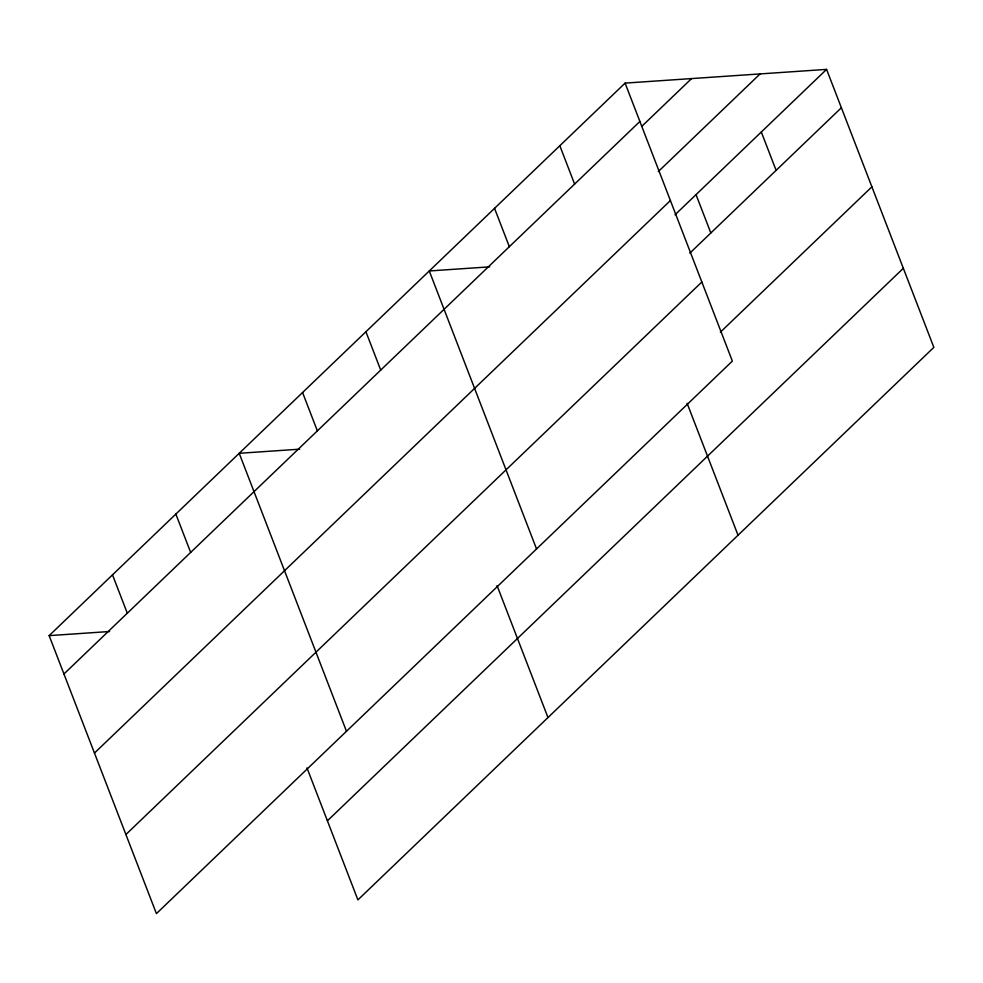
<?xml version="1.0" encoding="UTF-8"?>
<svg xmlns="http://www.w3.org/2000/svg" width="983" height="983" viewBox="0 0 983 983"><rect width="100%" height="100%" fill="white"/><g stroke="black" fill="none" stroke-linecap="round" stroke-linejoin="round"><path stroke-width="1.47" d="M625.09 83.113L732.36 361.093L156.42 913.612L49.15 635.632L625.09 83.113L826.58 69.388L933.85 347.368L357.91 899.887L306.991 767.92M63.944 673.982L639.884 121.462M641.801 126.34L691.577 78.579M658.315 171.558L760.092 73.922M94.466 753.052L670.406 200.532M675.014 214.798L826.58 69.388M689.82 253.147L841.387 107.737M125.898 834.53L701.837 282.01M720.33 332.217L871.896 186.819M327.4 820.817L903.34 268.298M489.718 266.848L429.276 270.964L536.534 548.944M299.655 449.182L239.213 453.298L346.471 731.278M49.15 635.632L109.605 631.516M761.309 132.005L776.115 170.354M696.038 194.634L710.832 232.983M687.105 403.263L738.036 535.231M559.819 145.73L574.613 184.079M494.547 208.347L509.341 246.696M497.054 585.598L547.973 717.553M365.922 331.738L380.716 370.087M302.567 392.524L317.362 430.873M175.859 514.072L190.653 552.421M112.504 574.846L127.298 613.195"/></g></svg>
